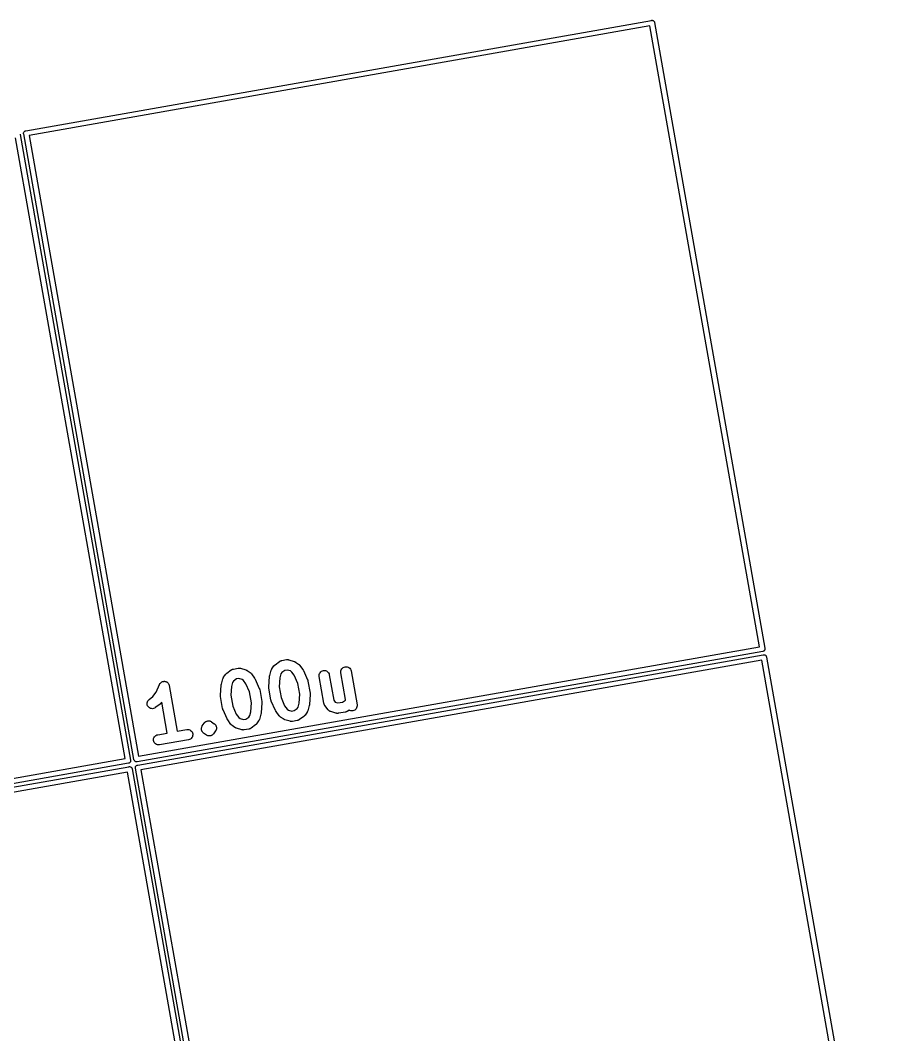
# Model space of a CAD drawing. Extents: x 61 to 358, y -137 to -43.
# Drawn here: x 329.75 to 355.08, y -76.73 to -46.74 of the extents above; entities that cross this region are included whole.
import ezdxf

# ---------------------------------------------------------------- set-up
doc = ezdxf.new("R2010")
doc.units = 0
doc.header["$MEASUREMENT"] = 0
doc.layers.add('BLACK', color=7, linetype='CONTINUOUS')

msp = doc.modelspace()

# ---------------------------------------------------------------- linework, layer by layer
at = {"layer": 'BLACK', "linetype": 'CONTINUOUS'}
for p, q in [((329.913, -50.0021), (348.416, -46.7395)), ((348.416, -46.7395), (348.419, -46.7385)), ((348.419, -46.7385), (348.423, -46.7382)), ((348.423, -46.7382), (348.427, -46.7379)), ((348.423, -46.7382), (348.423, -46.7382)), ((348.427, -46.7379), (348.434, -46.7374)), ((348.434, -46.7374), (348.449, -46.7391)), ((348.449, -46.7391), (348.463, -46.7438)), ((348.463, -46.7438), (348.477, -46.7512)), ((348.477, -46.7512), (348.488, -46.761)), ((348.488, -46.761), (348.497, -46.7728)), ((348.497, -46.7728), (348.504, -46.7862)), ((348.504, -46.7862), (348.507, -46.797)), ((348.371, -46.9022), (330.01, -50.1396)), ((351.608, -65.2625), (348.371, -46.9022)), ((348.507, -46.797), (348.507, -46.797)), ((348.507, -46.797), (348.508, -46.8006)), ((348.508, -46.8006), (348.508, -46.8043)), ((348.508, -46.8043), (351.771, -65.3074)), ((329.846, -50.0761), (329.847, -50.0612)), ((329.847, -50.0911), (329.846, -50.0761)), ((329.847, -50.0612), (329.852, -50.047)), ((329.848, -50.0947), (329.847, -50.0911)), ((329.852, -50.047), (329.859, -50.0339)), ((329.859, -50.0339), (329.869, -50.0225)), ((329.869, -50.0225), (329.881, -50.0132)), ((329.881, -50.0132), (329.894, -50.0064)), ((329.894, -50.0064), (329.905, -50.0034)), ((329.905, -50.0034), (329.909, -50.0024)), ((329.905, -50.0034), (329.905, -50.0034)), ((329.909, -50.0024), (329.913, -50.0021)), ((332.848, -68.5705), (329.61, -50.2102)), ((329.747, -50.1086), (329.748, -50.1123)), ((329.748, -50.1123), (333.01, -68.6154)), ((333.11, -68.5978), (329.848, -50.0947)), ((330.01, -50.1396), (333.248, -68.5)), ((333.248, -68.5), (351.608, -65.2625)), ((351.738, -65.3889), (351.724, -65.3957)), ((351.749, -65.3797), (351.738, -65.3889)), ((351.759, -65.3683), (351.749, -65.3797)), ((351.76, -65.3674), (351.759, -65.3683)), ((351.764, -65.3593), (351.76, -65.3674)), ((351.767, -65.3552), (351.764, -65.3593)), ((351.77, -65.3459), (351.767, -65.3552)), ((351.771, -65.3409), (351.77, -65.3459)), ((351.771, -65.3074), (351.772, -65.3111)), ((351.773, -65.326), (351.771, -65.3409)), ((351.772, -65.3111), (351.772, -65.3148)), ((351.772, -65.3148), (351.772, -65.3148)), ((351.772, -65.3148), (351.773, -65.326)), ((351.706, -65.4), (333.203, -68.6626)), ((333.221, -68.7627), (351.724, -65.5001)), ((351.679, -65.6628), (333.318, -68.9002)), ((337.421, -65.6925), (337.424, -65.6898)), ((337.424, -65.6898), (337.434, -65.6851)), ((337.434, -65.6851), (337.443, -65.6798)), ((337.443, -65.6798), (337.447, -65.6784)), ((337.447, -65.6784), (337.451, -65.6764)), ((337.451, -65.6764), (337.461, -65.6735)), ((337.461, -65.6735), (337.471, -65.6702)), ((337.471, -65.6702), (337.475, -65.6696)), ((337.475, -65.6696), (337.48, -65.6684)), ((337.48, -65.6684), (337.622, -65.6431)), ((337.622, -65.6431), (337.625, -65.6428)), ((337.625, -65.6428), (337.629, -65.6425)), ((337.629, -65.6425), (337.633, -65.6416)), ((337.633, -65.6416), (337.644, -65.6416)), ((337.644, -65.6416), (337.654, -65.6409)), ((337.654, -65.6409), (337.659, -65.6415)), ((337.659, -65.6415), (337.663, -65.6415)), ((337.663, -65.6415), (337.673, -65.6435)), ((337.673, -65.6435), (337.684, -65.6449)), ((337.684, -65.6449), (337.688, -65.6463)), ((337.688, -65.6463), (337.692, -65.6472)), ((337.692, -65.6472), (337.848, -65.6934)), ((354.916, -84.0231), (351.679, -65.6628)), ((351.71, -65.3998), (351.706, -65.4)), ((351.713, -65.3987), (351.71, -65.3998)), ((351.724, -65.3957), (351.713, -65.3987)), ((351.713, -65.3987), (351.713, -65.3987)), ((351.724, -65.5001), (351.727, -65.4991)), ((351.727, -65.4991), (351.731, -65.4988)), ((351.731, -65.4988), (351.734, -65.4985)), ((351.731, -65.4988), (351.731, -65.4988)), ((351.734, -65.4985), (351.742, -65.4979)), ((351.742, -65.4979), (351.757, -65.4997)), ((351.757, -65.4997), (351.771, -65.5044)), ((351.771, -65.5044), (351.785, -65.5118)), ((351.785, -65.5118), (351.796, -65.5215)), ((351.796, -65.5215), (351.805, -65.5334)), ((351.805, -65.5334), (351.812, -65.5467)), ((351.812, -65.5467), (351.815, -65.5576)), ((351.815, -65.5576), (351.815, -65.5576)), ((351.815, -65.5576), (351.816, -65.5612)), ((351.816, -65.5612), (351.816, -65.5649)), ((351.816, -65.5649), (355.079, -84.068)), ((335.855, -66.0447), (335.986, -65.9481)), ((335.986, -65.9481), (335.988, -65.9468)), ((335.988, -65.9468), (335.991, -65.9446)), ((335.991, -65.9446), (335.995, -65.9418)), ((335.995, -65.9418), (336.004, -65.9371)), ((336.004, -65.9371), (336.013, -65.9319)), ((336.013, -65.9319), (336.018, -65.9304)), ((336.018, -65.9304), (336.022, -65.9284)), ((336.022, -65.9284), (336.032, -65.9256)), ((336.032, -65.9256), (336.041, -65.9222)), ((336.041, -65.9222), (336.046, -65.9216)), ((336.046, -65.9216), (336.05, -65.9204)), ((336.05, -65.9204), (336.193, -65.8952)), ((336.193, -65.8952), (336.195, -65.8948)), ((336.195, -65.8948), (336.2, -65.8946)), ((336.2, -65.8946), (336.204, -65.8937)), ((336.204, -65.8937), (336.214, -65.8936)), ((336.214, -65.8936), (336.225, -65.893)), ((336.225, -65.893), (336.229, -65.8936)), ((336.229, -65.8936), (336.234, -65.8935)), ((336.234, -65.8935), (336.244, -65.8955)), ((336.244, -65.8955), (336.254, -65.8969)), ((336.254, -65.8969), (336.259, -65.8983)), ((336.259, -65.8983), (336.263, -65.8992)), ((336.263, -65.8992), (336.419, -65.9455)), ((336.419, -65.9455), (336.421, -65.9461)), ((336.421, -65.9461), (336.428, -65.9494)), ((336.428, -65.9494), (336.437, -65.9521)), ((336.437, -65.9521), (336.442, -65.9552)), ((336.442, -65.9552), (336.448, -65.9577)), ((336.448, -65.9577), (336.455, -65.9625)), ((336.455, -65.9625), (336.463, -65.9667)), ((336.463, -65.9667), (336.547, -66.0256)), ((337.124, -66.1113), (337.171, -65.9557)), ((337.171, -65.9537), (337.175, -65.9458)), ((337.171, -65.9557), (337.171, -65.9537)), ((337.175, -65.9458), (337.177, -65.9377)), ((337.177, -65.9377), (337.18, -65.9321)), ((337.18, -65.9321), (337.183, -65.9263)), ((337.183, -65.9263), (337.188, -65.9192)), ((337.188, -65.9192), (337.192, -65.9118)), ((337.192, -65.9118), (337.251, -65.8277)), ((337.251, -65.8277), (337.252, -65.826)), ((337.252, -65.826), (337.258, -65.8195)), ((337.258, -65.8195), (337.263, -65.8127)), ((337.263, -65.8127), (337.268, -65.8084)), ((337.268, -65.8084), (337.272, -65.8037)), ((337.272, -65.8037), (337.279, -65.7985)), ((337.279, -65.7985), (337.285, -65.7927)), ((337.285, -65.7927), (337.415, -65.696)), ((337.415, -65.696), (337.417, -65.6948)), ((337.417, -65.6948), (337.421, -65.6925)), ((337.568, -65.9623), (337.486, -66.0228)), ((337.64, -65.9496), (337.568, -65.9623)), ((337.737, -65.9785), (337.64, -65.9496)), ((337.781, -66.009), (337.737, -65.9785)), ((337.848, -65.6934), (337.85, -65.694)), ((337.85, -65.694), (337.858, -65.6974)), ((337.858, -65.6974), (337.866, -65.7001)), ((337.866, -65.7001), (337.872, -65.7032)), ((337.872, -65.7032), (337.877, -65.7057)), ((337.877, -65.7057), (337.884, -65.7105)), ((337.884, -65.7105), (337.892, -65.7147)), ((337.892, -65.7147), (337.976, -65.7735)), ((337.976, -65.7735), (337.978, -65.7748)), ((337.978, -65.7748), (337.984, -65.7804)), ((337.984, -65.7804), (337.991, -65.7855)), ((337.991, -65.7855), (337.995, -65.7902)), ((337.995, -65.7902), (338, -65.7944)), ((338, -65.7944), (338.005, -65.8012)), ((338.005, -65.8012), (338.011, -65.8076)), ((338.011, -65.8076), (338.108, -65.9379)), ((338.108, -65.9379), (338.109, -65.9396)), ((338.109, -65.9396), (338.109, -65.9402)), ((338.109, -65.9402), (338.11, -65.9408)), ((338.11, -65.9408), (338.117, -65.9531)), ((338.117, -65.9531), (338.124, -65.9653)), ((338.124, -65.9653), (338.124, -65.966)), ((338.124, -65.966), (338.124, -65.9666)), ((338.124, -65.9666), (338.246, -66.2399)), ((338.633, -66.006), (338.657, -65.9878)), ((338.657, -65.9878), (338.684, -65.9746)), ((338.684, -65.9746), (338.712, -65.9668)), ((338.712, -65.9668), (338.742, -65.9648)), ((338.742, -65.9648), (338.771, -65.9685)), ((338.771, -65.9685), (338.8, -65.9779)), ((338.8, -65.9779), (338.826, -65.9926)), ((339.229, -65.9984), (339.233, -65.9689)), ((339.233, -65.9689), (339.242, -65.9407)), ((339.242, -65.9407), (339.257, -65.915)), ((339.257, -65.915), (339.277, -65.8926)), ((339.277, -65.8926), (339.3, -65.8744)), ((339.3, -65.8744), (339.327, -65.8612)), ((339.327, -65.8612), (339.356, -65.8534)), ((339.356, -65.8534), (339.385, -65.8513)), ((339.385, -65.8513), (339.415, -65.8551)), ((339.415, -65.8551), (339.443, -65.8644)), ((339.443, -65.8644), (339.469, -65.8791)), ((339.469, -65.8791), (339.491, -65.8986)), ((339.491, -65.8986), (339.51, -65.922)), ((339.51, -65.922), (339.523, -65.9486)), ((339.523, -65.9486), (339.531, -65.9772)), ((339.531, -65.9772), (339.707, -66.9778)), ((333.95, -66.2934), (333.964, -66.2896)), ((333.964, -66.2896), (333.979, -66.2857)), ((333.979, -66.2856), (333.993, -66.2846)), ((333.979, -66.2857), (333.979, -66.2856)), ((333.979, -66.2857), (333.979, -66.2857)), ((333.993, -66.2846), (334.008, -66.2836)), ((334.008, -66.2836), (334.009, -66.2836)), ((334.008, -66.2836), (334.008, -66.2836)), ((334.009, -66.2836), (334.023, -66.2854)), ((334.023, -66.2854), (334.038, -66.2873)), ((334.038, -66.2873), (334.038, -66.2874)), ((334.038, -66.2874), (334.038, -66.2874)), ((334.038, -66.2874), (334.052, -66.2919)), ((335.695, -66.3633), (335.741, -66.2078)), ((335.741, -66.2078), (335.742, -66.2057)), ((335.742, -66.2057), (335.745, -66.1979)), ((335.745, -66.1979), (335.748, -66.1897)), ((335.748, -66.1897), (335.751, -66.1842)), ((335.751, -66.1842), (335.754, -66.1783)), ((335.754, -66.1783), (335.758, -66.1713)), ((335.758, -66.1713), (335.763, -66.1638)), ((335.763, -66.1638), (335.821, -66.0797)), ((335.821, -66.0797), (335.823, -66.078)), ((335.823, -66.078), (335.828, -66.0716)), ((335.828, -66.0716), (335.833, -66.0647)), ((335.833, -66.0647), (335.838, -66.0605)), ((335.838, -66.0605), (335.842, -66.0557)), ((335.842, -66.0557), (335.849, -66.0505)), ((335.849, -66.0505), (335.855, -66.0447)), ((336.057, -66.2748), (336.026, -66.3184)), ((336.139, -66.2143), (336.057, -66.2748)), ((336.211, -66.2016), (336.139, -66.2143)), ((336.308, -66.2306), (336.211, -66.2016)), ((336.351, -66.2611), (336.308, -66.2306)), ((336.423, -66.3581), (336.351, -66.2611)), ((336.547, -66.0256), (336.548, -66.0268)), ((336.548, -66.0268), (336.555, -66.0325)), ((336.555, -66.0325), (336.562, -66.0376)), ((336.562, -66.0376), (336.566, -66.0423)), ((336.566, -66.0423), (336.571, -66.0465)), ((336.571, -66.0465), (336.576, -66.0533)), ((336.576, -66.0533), (336.582, -66.0596)), ((336.582, -66.0596), (336.678, -66.19)), ((336.678, -66.19), (336.68, -66.1917)), ((336.68, -66.1917), (336.68, -66.1923)), ((336.68, -66.1923), (336.68, -66.1928)), ((336.68, -66.1928), (336.687, -66.2051)), ((336.687, -66.2051), (336.694, -66.2174)), ((336.694, -66.2174), (336.695, -66.2181)), ((336.695, -66.2181), (336.695, -66.2187)), ((336.695, -66.2187), (336.817, -66.4919)), ((337.097, -66.4425), (337.119, -66.144)), ((337.119, -66.1405), (337.122, -66.1265)), ((337.119, -66.1412), (337.119, -66.1405)), ((337.119, -66.1419), (337.119, -66.1412)), ((337.119, -66.144), (337.119, -66.1419)), ((337.122, -66.1265), (337.124, -66.1126)), ((337.124, -66.112), (337.124, -66.1113)), ((337.124, -66.1126), (337.124, -66.112)), ((337.421, -66.1821), (337.403, -66.4452)), ((337.456, -66.0663), (337.421, -66.1821)), ((337.486, -66.0228), (337.456, -66.0663)), ((337.853, -66.1061), (337.781, -66.009)), ((337.96, -66.3469), (337.853, -66.1061)), ((338.246, -66.2399), (338.247, -66.2419)), ((338.247, -66.2419), (338.248, -66.2444)), ((338.248, -66.2444), (338.249, -66.2469)), ((338.249, -66.2469), (338.252, -66.2586)), ((338.252, -66.2586), (338.256, -66.2702)), ((338.256, -66.2702), (338.256, -66.2729)), ((338.256, -66.2729), (338.257, -66.2755)), ((338.257, -66.2755), (338.32, -66.6329)), ((338.585, -66.1118), (338.589, -66.0823)), ((338.587, -66.1415), (338.585, -66.1118)), ((338.588, -66.1436), (338.587, -66.1415)), ((338.726, -66.9297), (338.588, -66.1436)), ((338.589, -66.0823), (338.599, -66.0541)), ((338.599, -66.0541), (338.614, -66.0284)), ((338.614, -66.0284), (338.633, -66.006)), ((338.826, -65.9926), (338.848, -66.012)), ((338.848, -66.012), (338.866, -66.0354)), ((338.866, -66.0354), (338.88, -66.062)), ((338.88, -66.062), (338.888, -66.0906)), ((338.888, -66.0906), (339.02, -66.8414)), ((339.23, -66.028), (339.229, -65.9984)), ((339.231, -66.0301), (339.23, -66.028)), ((339.371, -66.8256), (339.231, -66.0301)), ((333.765, -66.6005), (333.864, -66.3747)), ((333.864, -66.3747), (333.865, -66.373)), ((333.865, -66.3728), (333.873, -66.3602)), ((333.865, -66.373), (333.865, -66.3728)), ((333.865, -66.373), (333.865, -66.373)), ((333.865, -66.373), (333.865, -66.373)), ((333.873, -66.3602), (333.88, -66.3472)), ((333.88, -66.347), (333.89, -66.3363)), ((333.88, -66.3471), (333.88, -66.347)), ((333.88, -66.3472), (333.88, -66.3471)), ((333.89, -66.3363), (333.9, -66.3248)), ((333.9, -66.3247), (333.911, -66.3161)), ((333.9, -66.3248), (333.9, -66.3247)), ((333.9, -66.3248), (333.9, -66.3248)), ((333.911, -66.3161), (333.923, -66.3067)), ((333.923, -66.3066), (333.936, -66.3002)), ((333.923, -66.3067), (333.923, -66.3066)), ((333.923, -66.3066), (333.923, -66.3066)), ((333.936, -66.3002), (333.95, -66.2935)), ((333.95, -66.2935), (333.95, -66.2934)), ((333.95, -66.2934), (333.95, -66.2934)), ((334.052, -66.2919), (334.066, -66.2967)), ((334.066, -66.2967), (334.066, -66.2968)), ((334.066, -66.2968), (334.066, -66.2968)), ((334.066, -66.2968), (334.078, -66.3038)), ((334.078, -66.3038), (334.092, -66.3114)), ((334.092, -66.3114), (334.092, -66.3115)), ((334.092, -66.3115), (334.092, -66.3115)), ((334.092, -66.3115), (334.103, -66.3206)), ((334.103, -66.3206), (334.114, -66.3308)), ((334.114, -66.3308), (334.114, -66.3309)), ((334.114, -66.3309), (334.115, -66.331)), ((334.115, -66.331), (334.123, -66.342)), ((334.123, -66.342), (334.133, -66.3543)), ((334.133, -66.3543), (334.133, -66.3544)), ((334.133, -66.3544), (334.133, -66.3545)), ((334.133, -66.3545), (334.139, -66.3671)), ((334.139, -66.3671), (334.146, -66.3808)), ((334.146, -66.3808), (334.146, -66.3809)), ((334.146, -66.3809), (334.146, -66.381)), ((334.146, -66.381), (334.15, -66.395)), ((334.15, -66.395), (334.154, -66.4095)), ((334.154, -66.4095), (334.392, -67.7602)), ((335.668, -66.6945), (335.689, -66.396)), ((335.689, -66.3925), (335.692, -66.3786)), ((335.689, -66.3932), (335.689, -66.3925)), ((335.689, -66.3939), (335.689, -66.3932)), ((335.689, -66.396), (335.689, -66.3939)), ((335.692, -66.3786), (335.695, -66.3647)), ((335.695, -66.364), (335.695, -66.3633)), ((335.695, -66.3647), (335.695, -66.364)), ((335.992, -66.4342), (335.973, -66.6972)), ((336.026, -66.3184), (335.992, -66.4342)), ((336.531, -66.599), (336.423, -66.3581)), ((336.817, -66.4919), (336.818, -66.4939)), ((336.818, -66.4939), (336.819, -66.4965)), ((336.819, -66.4965), (336.82, -66.4989)), ((336.82, -66.4989), (336.823, -66.5106)), ((336.823, -66.5106), (336.827, -66.5222)), ((336.827, -66.5222), (336.827, -66.5249)), ((336.827, -66.5249), (336.828, -66.5275)), ((336.828, -66.5275), (336.891, -66.8849)), ((337.098, -66.4452), (337.097, -66.4425)), ((337.097, -66.4479), (337.098, -66.4452)), ((337.098, -66.46), (337.097, -66.4479)), ((337.098, -66.4722), (337.098, -66.46)), ((337.099, -66.4749), (337.098, -66.4722)), ((337.099, -66.4776), (337.099, -66.4749)), ((337.099, -66.4797), (337.099, -66.4776)), ((337.162, -66.837), (337.099, -66.4797)), ((337.403, -66.4452), (337.459, -66.7656)), ((338.017, -66.6673), (337.96, -66.3469)), ((333.5, -66.9175), (333.507, -66.8886)), ((333.507, -66.8886), (333.52, -66.8618)), ((333.52, -66.8618), (333.538, -66.8379)), ((333.538, -66.8379), (333.56, -66.818)), ((333.56, -66.818), (333.671, -66.736)), ((333.671, -66.736), (333.765, -66.6005)), ((335.668, -66.6972), (335.668, -66.6945)), ((335.668, -66.6999), (335.668, -66.6972)), ((335.669, -66.7121), (335.668, -66.6999)), ((335.669, -66.7242), (335.669, -66.7121)), ((335.669, -66.7269), (335.669, -66.7242)), ((335.67, -66.7296), (335.669, -66.7269)), ((335.67, -66.7317), (335.67, -66.7296)), ((335.733, -67.089), (335.67, -66.7317)), ((335.973, -66.6972), (336.03, -67.0176)), ((336.587, -66.9193), (336.531, -66.599)), ((336.891, -66.8849), (336.891, -66.887)), ((336.891, -66.887), (336.891, -66.8897)), ((336.891, -66.8897), (336.892, -66.8924)), ((337.163, -66.8396), (337.162, -66.837)), ((337.163, -66.8423), (337.163, -66.8396)), ((337.167, -66.8539), (337.163, -66.8423)), ((337.17, -66.8657), (337.167, -66.8539)), ((337.172, -66.8681), (337.17, -66.8657)), ((337.172, -66.8707), (337.172, -66.8681)), ((337.173, -66.8726), (337.172, -66.8707)), ((337.295, -67.1459), (337.173, -66.8726)), ((337.459, -66.7656), (337.567, -67.0065)), ((337.998, -66.9304), (338.017, -66.6673)), ((338.322, -66.67), (338.301, -66.9685)), ((338.32, -66.6329), (338.321, -66.635)), ((338.321, -66.635), (338.321, -66.6377)), ((338.321, -66.6377), (338.321, -66.6403)), ((338.321, -66.6403), (338.322, -66.6525)), ((338.322, -66.6525), (338.322, -66.6646)), ((338.322, -66.6646), (338.322, -66.6673)), ((338.322, -66.6673), (338.322, -66.67)), ((339.02, -66.8414), (339.065, -66.902)), ((339.281, -66.8982), (339.363, -66.8377)), ((339.363, -66.8377), (339.371, -66.8256)), ((333.499, -66.9472), (333.5, -66.9175)), ((333.503, -66.9766), (333.499, -66.9472)), ((333.513, -67.0047), (333.503, -66.9766)), ((333.528, -67.0303), (333.513, -67.0047)), ((333.548, -67.0525), (333.528, -67.0303)), ((333.571, -67.0704), (333.548, -67.0525)), ((333.598, -67.0833), (333.571, -67.0704)), ((333.627, -67.0909), (333.598, -67.0833)), ((333.657, -67.0926), (333.627, -67.0909)), ((333.686, -67.0886), (333.657, -67.0926)), ((333.714, -67.079), (333.686, -67.0886)), ((333.74, -67.064), (333.714, -67.079)), ((333.742, -67.0628), (333.74, -67.064)), ((333.872, -66.9661), (333.742, -67.0628)), ((333.878, -66.9603), (333.872, -66.9661)), ((333.885, -66.9551), (333.878, -66.9603)), ((333.889, -66.9504), (333.885, -66.9551)), ((333.894, -66.9461), (333.889, -66.9504)), ((333.899, -66.9393), (333.894, -66.9461)), ((333.905, -66.9328), (333.899, -66.9393)), ((333.906, -66.9311), (333.905, -66.9328)), ((333.93, -66.8962), (333.906, -66.9311)), ((334.092, -67.8132), (333.93, -66.8962)), ((335.734, -67.0917), (335.733, -67.089)), ((335.734, -67.0944), (335.734, -67.0917)), ((335.738, -67.1059), (335.734, -67.0944)), ((335.741, -67.1177), (335.738, -67.1059)), ((335.742, -67.1201), (335.741, -67.1177)), ((335.743, -67.1227), (335.742, -67.1201)), ((335.744, -67.1247), (335.743, -67.1227)), ((335.866, -67.3979), (335.744, -67.1247)), ((336.03, -67.0176), (336.137, -67.2585)), ((336.534, -67.2982), (336.569, -67.1824)), ((336.569, -67.1824), (336.587, -66.9193)), ((336.893, -66.9221), (336.872, -67.2206)), ((336.892, -66.8924), (336.892, -66.9045)), ((336.892, -66.9045), (336.893, -66.9167)), ((336.893, -66.9167), (336.893, -66.9194)), ((336.893, -66.9194), (336.893, -66.9221)), ((337.296, -67.1465), (337.295, -67.1459)), ((337.296, -67.1472), (337.296, -67.1465)), ((337.303, -67.1594), (337.296, -67.1472)), ((337.31, -67.1717), (337.303, -67.1594)), ((337.31, -67.1723), (337.31, -67.1717)), ((337.311, -67.1729), (337.31, -67.1723)), ((337.312, -67.1746), (337.311, -67.1729)), ((337.409, -67.3049), (337.312, -67.1746)), ((337.567, -67.0065), (337.639, -67.1035)), ((337.639, -67.1035), (337.682, -67.134)), ((337.682, -67.134), (337.78, -67.163)), ((337.78, -67.163), (337.852, -67.1502)), ((337.852, -67.1502), (337.933, -67.0897)), ((337.933, -67.0897), (337.964, -67.0462)), ((337.964, -67.0462), (337.998, -66.9304)), ((338.237, -67.1862), (338.232, -67.1933)), ((338.239, -67.1804), (338.237, -67.1862)), ((338.242, -67.1748), (338.239, -67.1804)), ((338.245, -67.1667), (338.242, -67.1748)), ((338.248, -67.1588), (338.245, -67.1667)), ((338.249, -67.1568), (338.248, -67.1588)), ((338.295, -67.0012), (338.249, -67.1568)), ((338.296, -66.9999), (338.295, -67.0006)), ((338.295, -67.0006), (338.295, -67.0012)), ((338.298, -66.986), (338.296, -66.9999)), ((338.301, -66.972), (338.298, -66.986)), ((338.301, -66.9685), (338.301, -66.9706)), ((338.301, -66.9706), (338.301, -66.9713)), ((338.301, -66.9713), (338.301, -66.972)), ((338.727, -66.934), (338.726, -66.9297)), ((338.728, -66.9385), (338.727, -66.934)), ((338.731, -66.9483), (338.728, -66.9385)), ((338.734, -66.9584), (338.731, -66.9483)), ((338.736, -66.9624), (338.734, -66.9584)), ((338.738, -66.9666), (338.736, -66.9624)), ((338.743, -66.9756), (338.738, -66.9666)), ((338.748, -66.9849), (338.743, -66.9756)), ((338.75, -66.9884), (338.748, -66.9849)), ((338.753, -66.9923), (338.75, -66.9884)), ((338.754, -66.994), (338.753, -66.9923)), ((338.851, -67.1244), (338.754, -66.994)), ((338.853, -67.1268), (338.851, -67.1244)), ((338.855, -67.1296), (338.853, -67.1268)), ((338.863, -67.1378), (338.855, -67.1296)), ((338.871, -67.1464), (338.863, -67.1378)), ((338.873, -67.1484), (338.871, -67.1464)), ((338.876, -67.1507), (338.873, -67.1484)), ((338.885, -67.1572), (338.876, -67.1507)), ((338.894, -67.1642), (338.885, -67.1572)), ((338.897, -67.1656), (338.894, -67.1642)), ((338.9, -67.1674), (338.897, -67.1656)), ((338.911, -67.172), (338.9, -67.1674)), ((338.921, -67.1769), (338.911, -67.172)), ((338.924, -67.1778), (338.921, -67.1769)), ((338.928, -67.179), (338.924, -67.1778)), ((338.93, -67.1797), (338.928, -67.179)), ((339.085, -67.2259), (338.93, -67.1797)), ((339.065, -66.902), (339.138, -66.9235)), ((339.138, -66.9235), (339.281, -66.8982)), ((339.374, -67.1909), (339.369, -67.1921)), ((339.378, -67.1903), (339.374, -67.1909)), ((339.388, -67.1869), (339.378, -67.1903)), ((339.398, -67.1841), (339.388, -67.1869)), ((339.402, -67.1821), (339.398, -67.1841)), ((339.406, -67.1806), (339.402, -67.1821)), ((339.415, -67.1754), (339.406, -67.1806)), ((339.425, -67.1707), (339.415, -67.1754)), ((339.428, -67.168), (339.425, -67.1707)), ((339.432, -67.1657), (339.428, -67.168)), ((339.434, -67.1644), (339.432, -67.1657)), ((339.476, -67.1327), (339.434, -67.1644)), ((339.495, -67.1435), (339.476, -67.1327)), ((339.524, -67.1529), (339.495, -67.1435)), ((339.553, -67.1566), (339.524, -67.1529)), ((339.583, -67.1545), (339.553, -67.1566)), ((339.611, -67.1467), (339.583, -67.1545)), ((339.638, -67.1335), (339.611, -67.1467)), ((339.662, -67.1153), (339.638, -67.1335)), ((339.681, -67.093), (339.662, -67.1153)), ((339.696, -67.0672), (339.681, -67.093)), ((339.706, -67.039), (339.696, -67.0672)), ((339.71, -67.0096), (339.706, -67.039)), ((339.707, -66.9778), (339.708, -66.9799)), ((339.708, -66.9799), (339.71, -67.0096)), ((335.212, -67.4934), (335.223, -67.4845)), ((335.223, -67.4845), (335.234, -67.4759)), ((335.234, -67.4759), (335.235, -67.4757)), ((335.235, -67.4753), (335.248, -67.4689)), ((335.235, -67.4754), (335.235, -67.4753)), ((335.235, -67.4756), (335.235, -67.4754)), ((335.235, -67.4757), (335.235, -67.4756)), ((335.248, -67.4689), (335.261, -67.4625)), ((335.261, -67.4625), (335.261, -67.4623)), ((335.261, -67.4623), (335.262, -67.4623)), ((335.261, -67.4625), (335.261, -67.4625)), ((335.262, -67.4622), (335.276, -67.4584)), ((335.262, -67.4623), (335.262, -67.4622)), ((335.276, -67.4584), (335.29, -67.4546)), ((335.29, -67.4546), (335.29, -67.4545)), ((335.29, -67.4545), (335.29, -67.4545)), ((335.29, -67.4545), (335.291, -67.4545)), ((335.29, -67.4546), (335.29, -67.4546)), ((335.291, -67.4545), (335.305, -67.4535)), ((335.305, -67.4535), (335.319, -67.4525)), ((335.319, -67.4525), (335.32, -67.4525)), ((335.319, -67.4525), (335.319, -67.4525)), ((335.32, -67.4525), (335.32, -67.4525)), ((335.32, -67.4525), (335.32, -67.4525)), ((335.32, -67.4525), (335.335, -67.4543)), ((335.335, -67.4543), (335.349, -67.4561)), ((335.349, -67.4561), (335.349, -67.4562)), ((335.349, -67.4562), (335.349, -67.4562)), ((335.349, -67.4562), (335.35, -67.4563)), ((335.35, -67.4563), (335.35, -67.4563)), ((335.35, -67.4563), (335.363, -67.4609)), ((335.363, -67.4609), (335.377, -67.4654)), ((335.377, -67.4654), (335.377, -67.4655)), ((335.377, -67.4655), (335.377, -67.4656)), ((335.377, -67.4656), (335.378, -67.4657)), ((335.378, -67.4657), (335.378, -67.4658)), ((335.378, -67.4658), (335.39, -67.4729)), ((335.39, -67.4729), (335.403, -67.48)), ((335.403, -67.48), (335.487, -67.5388)), ((335.866, -67.3985), (335.866, -67.3979)), ((335.866, -67.3992), (335.866, -67.3985)), ((335.873, -67.4115), (335.866, -67.3992)), ((335.88, -67.4238), (335.873, -67.4115)), ((335.881, -67.4243), (335.88, -67.4238)), ((335.881, -67.4249), (335.881, -67.4243)), ((335.883, -67.4266), (335.881, -67.4249)), ((335.979, -67.557), (335.883, -67.4266)), ((336.137, -67.2585), (336.209, -67.3555)), ((336.209, -67.3555), (336.253, -67.386)), ((336.253, -67.386), (336.35, -67.415)), ((336.35, -67.415), (336.422, -67.4023)), ((336.422, -67.4023), (336.504, -67.3418)), ((336.504, -67.3418), (336.534, -67.2982)), ((336.798, -67.4528), (336.739, -67.5369)), ((336.802, -67.4453), (336.798, -67.4528)), ((336.807, -67.4382), (336.802, -67.4453)), ((336.81, -67.4324), (336.807, -67.4382)), ((336.813, -67.4269), (336.81, -67.4324)), ((336.816, -67.4187), (336.813, -67.4269)), ((336.819, -67.4109), (336.816, -67.4187)), ((336.866, -67.2533), (336.819, -67.4088)), ((336.819, -67.4088), (336.819, -67.4109)), ((336.869, -67.238), (336.866, -67.2519)), ((336.866, -67.2519), (336.866, -67.2526)), ((336.866, -67.2526), (336.866, -67.2533)), ((336.871, -67.2241), (336.869, -67.238)), ((336.872, -67.2227), (336.871, -67.2234)), ((336.871, -67.2234), (336.871, -67.2241)), ((336.872, -67.2206), (336.872, -67.2227)), ((337.414, -67.3113), (337.409, -67.3049)), ((337.42, -67.3181), (337.414, -67.3113)), ((337.424, -67.3223), (337.42, -67.3181)), ((337.429, -67.327), (337.424, -67.3223)), ((337.435, -67.3321), (337.429, -67.327)), ((337.442, -67.3378), (337.435, -67.3321)), ((337.444, -67.339), (337.442, -67.3378)), ((337.528, -67.3979), (337.444, -67.339)), ((337.535, -67.4021), (337.528, -67.3979)), ((337.542, -67.4069), (337.535, -67.4021)), ((337.548, -67.4093), (337.542, -67.4069)), ((337.554, -67.4125), (337.548, -67.4093)), ((337.562, -67.4151), (337.554, -67.4125)), ((337.57, -67.4185), (337.562, -67.4151)), ((337.572, -67.4191), (337.57, -67.4185)), ((337.727, -67.4654), (337.572, -67.4191)), ((337.732, -67.4662), (337.727, -67.4654)), ((337.736, -67.4677), (337.732, -67.4662)), ((337.746, -67.469), (337.736, -67.4677)), ((337.756, -67.471), (337.746, -67.469)), ((337.761, -67.471), (337.756, -67.471)), ((337.765, -67.4716), (337.761, -67.471)), ((337.776, -67.4709), (337.765, -67.4716)), ((337.786, -67.4709), (337.776, -67.4709)), ((337.791, -67.47), (337.786, -67.4709)), ((337.795, -67.4697), (337.791, -67.47)), ((337.797, -67.4694), (337.795, -67.4697)), ((337.94, -67.4442), (337.797, -67.4694)), ((337.944, -67.443), (337.94, -67.4442)), ((337.949, -67.4424), (337.944, -67.443)), ((337.959, -67.439), (337.949, -67.4424)), ((337.969, -67.4362), (337.959, -67.439)), ((337.973, -67.4341), (337.969, -67.4362)), ((337.977, -67.4327), (337.973, -67.4341)), ((337.986, -67.4275), (337.977, -67.4327)), ((337.995, -67.4228), (337.986, -67.4275)), ((337.999, -67.42), (337.995, -67.4228)), ((338.003, -67.4177), (337.999, -67.42)), ((338.004, -67.4165), (338.003, -67.4177)), ((338.135, -67.3198), (338.004, -67.4165)), ((338.141, -67.3141), (338.135, -67.3198)), ((338.148, -67.3089), (338.141, -67.3141)), ((338.152, -67.3041), (338.148, -67.3089)), ((338.157, -67.2998), (338.152, -67.3041)), ((338.162, -67.293), (338.157, -67.2998)), ((338.168, -67.2866), (338.162, -67.293)), ((338.169, -67.2848), (338.168, -67.2866)), ((338.228, -67.2008), (338.169, -67.2848)), ((338.232, -67.1933), (338.228, -67.2008)), ((339.09, -67.2268), (339.085, -67.2259)), ((339.094, -67.2282), (339.09, -67.2268)), ((339.104, -67.2296), (339.094, -67.2282)), ((339.114, -67.2316), (339.104, -67.2296)), ((339.119, -67.2316), (339.114, -67.2316)), ((339.123, -67.2322), (339.119, -67.2316)), ((339.134, -67.2315), (339.123, -67.2322)), ((339.144, -67.2315), (339.134, -67.2315)), ((339.148, -67.2306), (339.144, -67.2315)), ((339.153, -67.2303), (339.148, -67.2306)), ((339.155, -67.2299), (339.153, -67.2303)), ((339.369, -67.1921), (339.155, -67.2299)), ((334.392, -67.7602), (334.671, -67.7111)), ((334.671, -67.7111), (334.673, -67.7107)), ((334.673, -67.7107), (334.703, -67.7089)), ((334.703, -67.7089), (334.732, -67.7128)), ((334.732, -67.7128), (334.76, -67.7224)), ((334.76, -67.7224), (334.786, -67.7373)), ((334.786, -67.7373), (334.809, -67.7568)), ((334.809, -67.7568), (334.827, -67.7804)), ((334.827, -67.7804), (334.84, -67.807)), ((335.104, -67.6841), (335.106, -67.6698)), ((335.104, -67.6846), (335.104, -67.6841)), ((335.104, -67.6852), (335.104, -67.6846)), ((335.105, -67.6994), (335.104, -67.6852)), ((335.106, -67.7138), (335.105, -67.6994)), ((335.106, -67.6698), (335.108, -67.6556)), ((335.106, -67.7143), (335.106, -67.7138)), ((335.106, -67.7148), (335.106, -67.7143)), ((335.11, -67.7286), (335.106, -67.7148)), ((335.108, -67.6546), (335.113, -67.641)), ((335.108, -67.6551), (335.108, -67.6546)), ((335.108, -67.6556), (335.108, -67.6551)), ((335.114, -67.7425), (335.11, -67.7286)), ((335.113, -67.641), (335.117, -67.6274)), ((335.114, -67.743), (335.114, -67.7425)), ((335.114, -67.7435), (335.114, -67.743)), ((335.121, -67.7562), (335.114, -67.7435)), ((335.117, -67.6269), (335.118, -67.6264)), ((335.117, -67.6274), (335.117, -67.6269)), ((335.118, -67.6264), (335.125, -67.614)), ((335.127, -67.7692), (335.121, -67.7562)), ((335.125, -67.614), (335.132, -67.6015)), ((335.127, -67.7696), (335.127, -67.7692)), ((335.128, -67.7701), (335.127, -67.7696)), ((335.136, -67.7813), (335.128, -67.7701)), ((335.132, -67.6015), (335.191, -67.5174)), ((335.145, -67.7928), (335.136, -67.7813)), ((335.191, -67.5165), (335.192, -67.5161)), ((335.191, -67.5166), (335.191, -67.5165)), ((335.191, -67.5165), (335.191, -67.5165)), ((335.191, -67.5174), (335.191, -67.5166)), ((335.192, -67.5157), (335.201, -67.5048)), ((335.192, -67.5161), (335.192, -67.5157)), ((335.192, -67.5161), (335.192, -67.5161)), ((335.192, -67.5161), (335.192, -67.5161)), ((335.201, -67.5048), (335.211, -67.4941)), ((335.211, -67.4936), (335.212, -67.4934)), ((335.211, -67.4937), (335.211, -67.4936)), ((335.211, -67.4939), (335.211, -67.4937)), ((335.211, -67.4941), (335.211, -67.4939)), ((335.524, -67.7511), (335.466, -67.8352)), ((335.487, -67.5388), (335.488, -67.5394)), ((335.488, -67.5394), (335.488, -67.5395)), ((335.488, -67.5395), (335.488, -67.5395)), ((335.488, -67.5395), (335.489, -67.5401)), ((335.489, -67.5401), (335.5, -67.5496)), ((335.5, -67.5496), (335.51, -67.559)), ((335.51, -67.559), (335.511, -67.5594)), ((335.511, -67.5594), (335.511, -67.5597)), ((335.511, -67.5597), (335.52, -67.5712)), ((335.52, -67.5712), (335.529, -67.5825)), ((335.531, -67.7386), (335.524, -67.7511)), ((335.529, -67.5825), (335.529, -67.5829)), ((335.529, -67.5829), (335.529, -67.5834)), ((335.529, -67.5834), (335.535, -67.5962)), ((335.539, -67.7262), (335.531, -67.7386)), ((335.535, -67.5962), (335.542, -67.6091)), ((335.543, -67.7116), (335.539, -67.7252)), ((335.539, -67.7252), (335.539, -67.7256)), ((335.539, -67.7256), (335.539, -67.7262)), ((335.542, -67.6091), (335.542, -67.6096)), ((335.542, -67.6096), (335.542, -67.6101)), ((335.542, -67.6101), (335.546, -67.6239)), ((335.548, -67.698), (335.543, -67.7116)), ((335.546, -67.6239), (335.55, -67.6377)), ((335.55, -67.6827), (335.548, -67.6969)), ((335.548, -67.6969), (335.548, -67.6974)), ((335.548, -67.6974), (335.548, -67.698)), ((335.55, -67.6377), (335.55, -67.6383)), ((335.55, -67.6383), (335.55, -67.6388)), ((335.55, -67.6388), (335.551, -67.653)), ((335.552, -67.6685), (335.55, -67.6827)), ((335.551, -67.653), (335.552, -67.6674)), ((335.552, -67.6674), (335.552, -67.6679)), ((335.552, -67.6679), (335.552, -67.6685)), ((335.985, -67.5633), (335.979, -67.557)), ((335.99, -67.5701), (335.985, -67.5633)), ((335.995, -67.5743), (335.99, -67.5701)), ((335.999, -67.579), (335.995, -67.5743)), ((336.006, -67.5841), (335.999, -67.579)), ((336.013, -67.5898), (336.006, -67.5841)), ((336.014, -67.591), (336.013, -67.5898)), ((336.098, -67.6499), (336.014, -67.591)), ((336.106, -67.6541), (336.098, -67.6499)), ((336.113, -67.6589), (336.106, -67.6541)), ((336.119, -67.6614), (336.113, -67.6589)), ((336.124, -67.6645), (336.119, -67.6614)), ((336.132, -67.6672), (336.124, -67.6645)), ((336.14, -67.6705), (336.132, -67.6672)), ((336.142, -67.6711), (336.14, -67.6705)), ((336.298, -67.7174), (336.142, -67.6711)), ((336.302, -67.7183), (336.298, -67.7174)), ((336.306, -67.7197), (336.302, -67.7183)), ((336.317, -67.7211), (336.306, -67.7197)), ((336.327, -67.7231), (336.317, -67.7211)), ((336.331, -67.723), (336.327, -67.7231)), ((336.336, -67.7236), (336.331, -67.723)), ((336.346, -67.723), (336.336, -67.7236)), ((336.357, -67.7229), (336.346, -67.723)), ((336.361, -67.722), (336.357, -67.7229)), ((336.366, -67.7218), (336.361, -67.722)), ((336.368, -67.7214), (336.366, -67.7218)), ((336.511, -67.6962), (336.368, -67.7214)), ((336.515, -67.695), (336.511, -67.6962)), ((336.519, -67.6944), (336.515, -67.695)), ((336.529, -67.691), (336.519, -67.6944)), ((336.539, -67.6882), (336.529, -67.691)), ((336.543, -67.6862), (336.539, -67.6882)), ((336.548, -67.6847), (336.543, -67.6862)), ((336.557, -67.6795), (336.548, -67.6847)), ((336.566, -67.6748), (336.557, -67.6795)), ((336.569, -67.672), (336.566, -67.6748)), ((336.573, -67.6698), (336.569, -67.672)), ((336.575, -67.6685), (336.573, -67.6698)), ((336.705, -67.5719), (336.575, -67.6685)), ((336.712, -67.5661), (336.705, -67.5719)), ((336.718, -67.5609), (336.712, -67.5661)), ((336.723, -67.5561), (336.718, -67.5609)), ((336.727, -67.5519), (336.723, -67.5561)), ((336.732, -67.545), (336.727, -67.5519)), ((336.738, -67.5386), (336.732, -67.545)), ((336.739, -67.5369), (336.738, -67.5386)), ((333.688, -68.0081), (333.691, -67.9786)), ((333.69, -68.0378), (333.688, -68.0081)), ((333.697, -68.0665), (333.69, -68.0378)), ((333.691, -67.9786), (333.701, -67.9504)), ((333.711, -68.0931), (333.697, -68.0665)), ((333.701, -67.9504), (333.715, -67.9245)), ((333.715, -67.9245), (333.735, -67.902)), ((333.735, -67.902), (333.758, -67.8837)), ((333.758, -67.8837), (333.785, -67.8703)), ((333.785, -67.8703), (333.813, -67.8623)), ((333.813, -67.8623), (334.092, -67.8132)), ((334.724, -68.0113), (333.866, -68.1625)), ((334.753, -68.0033), (334.724, -68.0113)), ((334.779, -67.9898), (334.753, -68.0033)), ((334.803, -67.9715), (334.779, -67.9898)), ((334.822, -67.949), (334.803, -67.9715)), ((334.837, -67.9232), (334.822, -67.949)), ((334.846, -67.8949), (334.837, -67.9232)), ((334.84, -67.807), (334.848, -67.8358)), ((334.85, -67.8654), (334.846, -67.8949)), ((334.848, -67.8358), (334.85, -67.8654)), ((335.146, -67.7932), (335.145, -67.7928)), ((335.146, -67.7936), (335.146, -67.7932)), ((335.157, -67.8029), (335.146, -67.7936)), ((335.167, -67.8125), (335.157, -67.8029)), ((335.168, -67.8131), (335.167, -67.8125)), ((335.169, -67.8137), (335.168, -67.8131)), ((335.168, -67.8131), (335.168, -67.8131)), ((335.168, -67.8131), (335.168, -67.8131)), ((335.253, -67.8726), (335.169, -67.8137)), ((335.266, -67.8796), (335.253, -67.8726)), ((335.278, -67.8868), (335.266, -67.8796)), ((335.279, -67.887), (335.278, -67.8868)), ((335.278, -67.8868), (335.278, -67.8868)), ((335.279, -67.8871), (335.279, -67.887)), ((335.279, -67.8872), (335.279, -67.8871)), ((335.293, -67.8917), (335.279, -67.8872)), ((335.306, -67.8962), (335.293, -67.8917)), ((335.307, -67.8963), (335.306, -67.8962)), ((335.307, -67.8964), (335.307, -67.8963)), ((335.307, -67.8965), (335.307, -67.8964)), ((335.307, -67.8964), (335.307, -67.8964)), ((335.322, -67.8982), (335.307, -67.8965)), ((335.336, -67.9001), (335.322, -67.8982)), ((335.337, -67.9001), (335.336, -67.9001)), ((335.336, -67.9001), (335.336, -67.9001)), ((335.336, -67.9001), (335.336, -67.9001)), ((335.351, -67.8991), (335.337, -67.9001)), ((335.337, -67.9001), (335.337, -67.9001)), ((335.366, -67.8981), (335.351, -67.8991)), ((335.367, -67.8979), (335.366, -67.8979)), ((335.366, -67.8979), (335.366, -67.898)), ((335.366, -67.898), (335.366, -67.898)), ((335.366, -67.898), (335.366, -67.8981)), ((335.381, -67.8941), (335.367, -67.8979)), ((335.394, -67.8904), (335.381, -67.8941)), ((335.395, -67.8903), (335.394, -67.8904)), ((335.408, -67.8836), (335.395, -67.89)), ((335.395, -67.89), (335.395, -67.8901)), ((335.395, -67.8901), (335.395, -67.8902)), ((335.395, -67.8902), (335.395, -67.8903)), ((335.421, -67.8773), (335.408, -67.8836)), ((335.422, -67.8768), (335.421, -67.877)), ((335.421, -67.877), (335.421, -67.8771)), ((335.421, -67.8771), (335.421, -67.8773)), ((335.433, -67.8679), (335.422, -67.8767)), ((335.422, -67.8767), (335.422, -67.8768)), ((335.445, -67.8592), (335.433, -67.8679)), ((335.455, -67.8477), (335.445, -67.8585)), ((335.445, -67.8585), (335.445, -67.8586)), ((335.445, -67.8586), (335.445, -67.8588)), ((335.445, -67.8588), (335.445, -67.859)), ((335.445, -67.859), (335.445, -67.8592)), ((335.464, -67.8369), (335.455, -67.8477)), ((335.465, -67.8365), (335.464, -67.8369)), ((335.466, -67.8352), (335.465, -67.836)), ((335.465, -67.836), (335.465, -67.836)), ((335.465, -67.836), (335.465, -67.8361)), ((335.465, -67.8361), (335.465, -67.8364)), ((335.465, -67.8364), (335.465, -67.8365)), ((335.465, -67.8365), (335.465, -67.8365)), ((333.729, -68.1167), (333.711, -68.0931)), ((333.751, -68.1363), (333.729, -68.1167)), ((333.777, -68.1512), (333.751, -68.1363)), ((333.805, -68.1608), (333.777, -68.1512)), ((333.835, -68.1647), (333.805, -68.1608)), ((333.864, -68.1628), (333.835, -68.1647)), ((333.866, -68.1625), (333.864, -68.1628)), ((314.487, -71.808), (332.848, -68.5705)), ((332.989, -68.6877), (332.977, -68.6969)), ((332.999, -68.6763), (332.989, -68.6877)), ((333.004, -68.6673), (332.999, -68.6754)), ((332.999, -68.6754), (332.999, -68.6763)), ((333.006, -68.6632), (333.004, -68.6673)), ((333.009, -68.6539), (333.006, -68.6632)), ((333.011, -68.6489), (333.009, -68.6539)), ((333.01, -68.6154), (333.011, -68.6191)), ((333.011, -68.6191), (333.012, -68.6228)), ((333.012, -68.634), (333.011, -68.6489)), ((333.012, -68.6228), (333.012, -68.6228)), ((333.012, -68.6228), (333.012, -68.634)), ((333.111, -68.6015), (333.11, -68.5978)), ((333.112, -68.6051), (333.111, -68.6015)), ((333.112, -68.6052), (333.112, -68.6051)), ((333.115, -68.616), (333.112, -68.6052)), ((333.121, -68.6294), (333.115, -68.616)), ((333.131, -68.6412), (333.121, -68.6294)), ((333.14, -68.6489), (333.131, -68.6412)), ((333.142, -68.651), (333.14, -68.6489)), ((333.147, -68.6539), (333.142, -68.651)), ((333.155, -68.6583), (333.147, -68.6539)), ((333.159, -68.6596), (333.155, -68.6583)), ((333.169, -68.663), (333.159, -68.6596)), ((333.184, -68.6648), (333.169, -68.663)), ((333.196, -68.6639), (333.184, -68.6648)), ((333.199, -68.6636), (333.196, -68.6639)), ((333.196, -68.6639), (333.196, -68.6639)), ((333.203, -68.6626), (333.199, -68.6636)), ((332.945, -68.708), (314.442, -71.9706)), ((314.46, -72.0707), (332.963, -68.8081)), ((332.918, -68.9708), (314.558, -72.2082)), ((336.156, -87.3311), (332.918, -68.9708)), ((332.949, -68.7078), (332.945, -68.708)), ((332.953, -68.7067), (332.949, -68.7078)), ((332.964, -68.7037), (332.953, -68.7067)), ((332.953, -68.7067), (332.953, -68.7067)), ((332.963, -68.8081), (332.967, -68.8071)), ((332.977, -68.6969), (332.964, -68.7037)), ((332.967, -68.8071), (332.97, -68.8068)), ((332.97, -68.8068), (332.974, -68.8065)), ((332.97, -68.8068), (332.97, -68.8068)), ((332.974, -68.8065), (332.982, -68.8059)), ((332.982, -68.8059), (332.997, -68.8077)), ((332.997, -68.8077), (333.011, -68.8124)), ((333.011, -68.8124), (333.024, -68.8198)), ((333.024, -68.8198), (333.035, -68.8295)), ((333.035, -68.8295), (333.045, -68.8413)), ((333.045, -68.8413), (333.051, -68.8547)), ((333.051, -68.8547), (333.054, -68.8656)), ((333.054, -68.8656), (333.054, -68.8656)), ((333.054, -68.8656), (333.055, -68.8692)), ((333.055, -68.8692), (333.056, -68.8729)), ((333.056, -68.8729), (336.318, -87.376)), ((333.154, -68.8367), (333.155, -68.8218)), ((333.155, -68.8517), (333.154, -68.8367)), ((333.155, -68.8218), (333.16, -68.8075)), ((333.156, -68.8553), (333.155, -68.8517)), ((336.418, -87.3584), (333.156, -68.8553)), ((333.16, -68.8075), (333.167, -68.7945)), ((333.167, -68.7945), (333.177, -68.7831)), ((333.177, -68.7831), (333.189, -68.7738)), ((333.189, -68.7738), (333.202, -68.767)), ((333.202, -68.767), (333.213, -68.764)), ((333.213, -68.764), (333.217, -68.763)), ((333.213, -68.764), (333.213, -68.764)), ((333.217, -68.763), (333.221, -68.7627)), ((333.318, -68.9002), (336.556, -87.2606))]:
    msp.add_line(p, q, dxfattribs=at)

doc.saveas('drawing.dxf')
